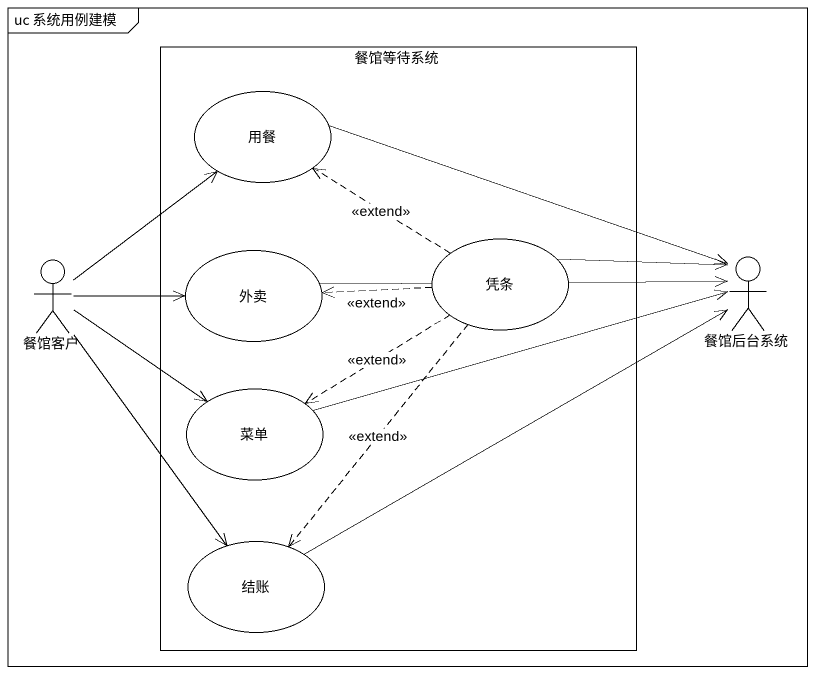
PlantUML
@startuml
mainframe uc 系统用例建模
rectangle 餐馆等待系统 {
  usecase 用餐
  usecase 外卖
  usecase 凭条
  usecase 菜单
  usecase 结账
}
actor 餐馆客户
actor 餐馆后台系统
用餐 -right-> 餐馆后台系统
外卖 -right-> 餐馆后台系统
凭条 .up.> 用餐 : <<extend>>
凭条 .left.> 外卖 : <<extend>>
凭条 -right-> 餐馆后台系统
凭条 ..> 菜单 : <<extend>>
凭条 ..> 结账 : <<extend>>
餐馆客户 -up-> 用餐
餐馆客户 -right-> 外卖
餐馆客户 -right-> 菜单
餐馆客户 --> 结账
菜单 -right-> 餐馆后台系统
结账 -right-> 餐馆后台系统
@enduml
